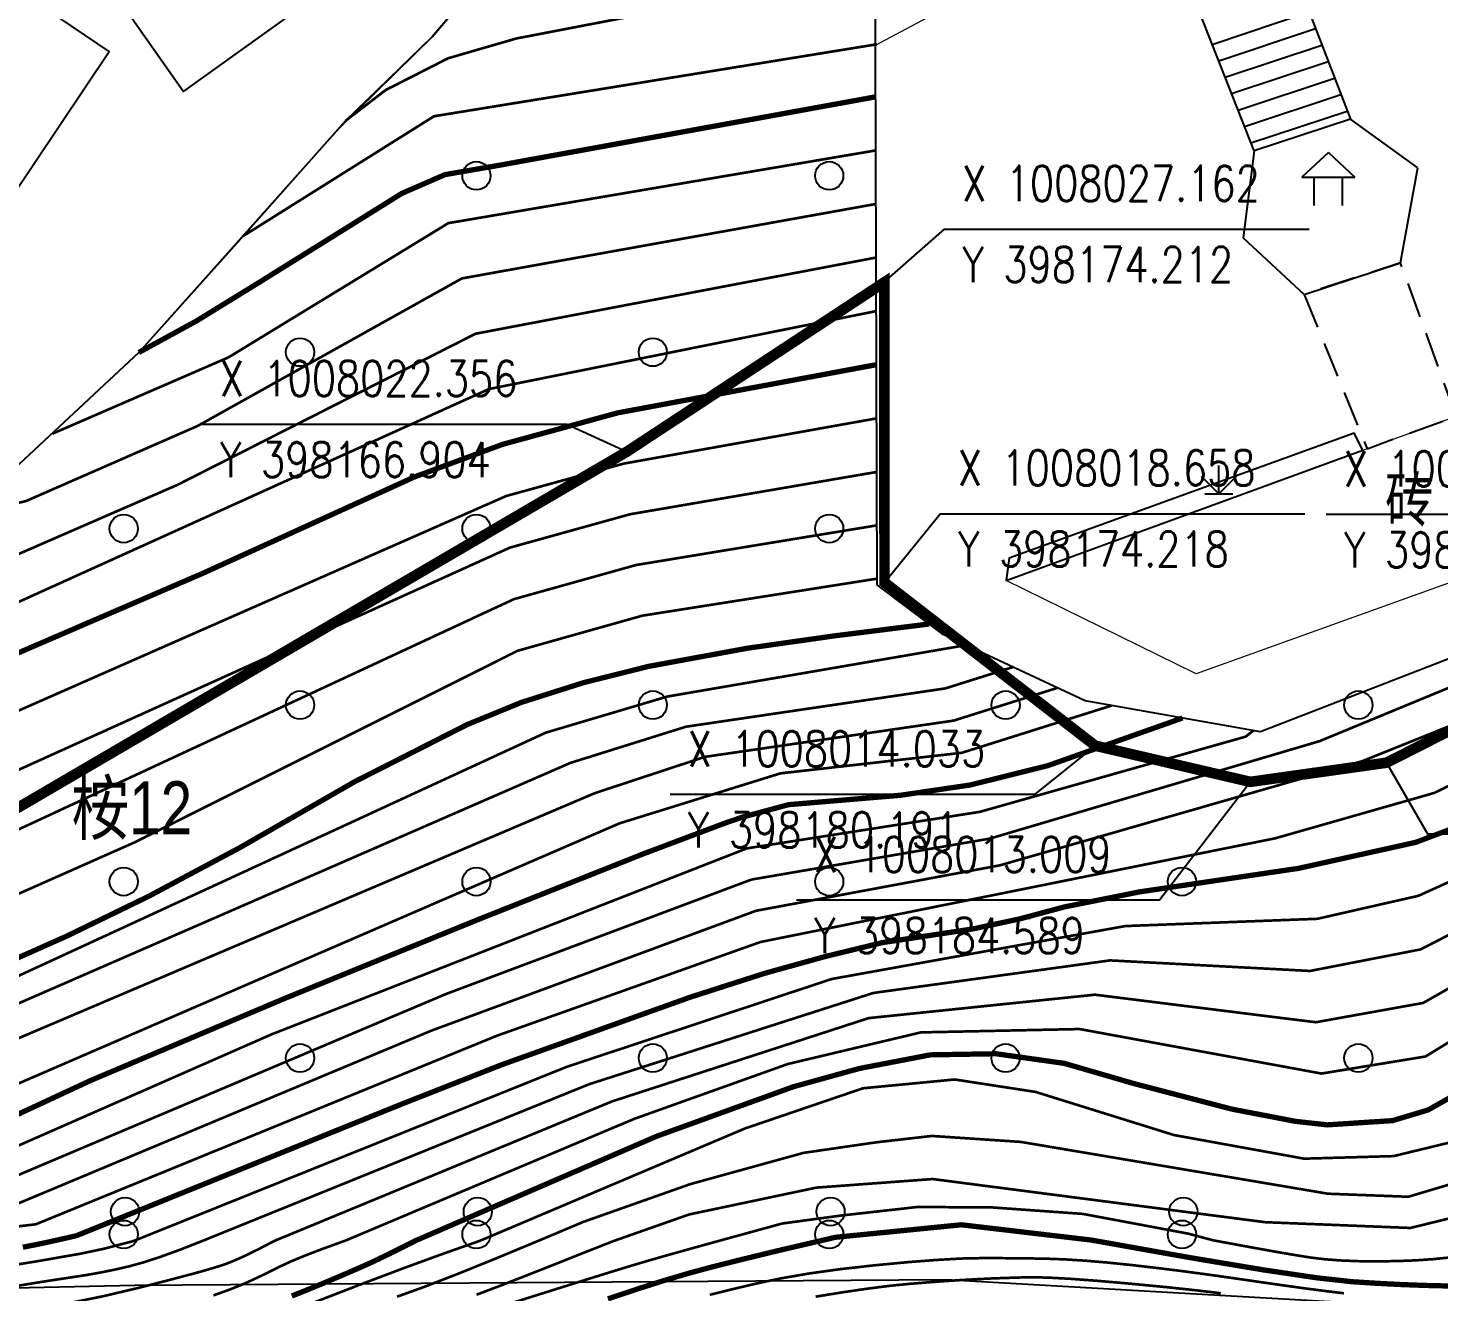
# Model space of a CAD drawing. Extents: x 396500 to 398250, y 1005980 to 1008200.
# Drawn here: x 398149.94 to 398189.93, y 1007998.56 to 1008034.36 of the extents above; entities that cross this region are included whole.
import ezdxf
from ezdxf.enums import TextEntityAlignment as Align

# ---------------------------------------------------------------- set-up
doc = ezdxf.new("R2010")
doc.units = 0
doc.header["$LTSCALE"] = 0.5
doc.linetypes.add('X5', pattern=[3, 2, -1])
doc.layers.get('0').update_dxf_attribs({"linetype": 'CONTINUOUS'})
doc.layers.add('ASSIST', color=7, linetype='CONTINUOUS', plot=False)
for name, color, linetype in [('DGX', 2, 'CONTINUOUS'), ('DLDW', 11, 'CONTINUOUS'), ('DMTZ', 3, 'CONTINUOUS'), ('JMD', 6, 'CONTINUOUS'), ('ZBTZ', 3, 'CONTINUOUS'), ('用地红线', 1, 'CONTINUOUS')]:
    doc.layers.add(name, color=color, linetype=linetype)
doc.styles.add('HZ', font='rs.shx', dxfattribs={"width": 0.8, "bigfont": 'hztxt.shx'})
doc.styles.add('细等线体', font='长等线体_0.TTF', dxfattribs={"width": 0.8})
doc.linetypes.add('10421', pattern='A,2,[150,AAA.SHX,S=1,R=0,X=0,Y=1],1e-11', length=2)
doc.linetypes.add('10422', pattern='A,2,[150,AAA.SHX,S=1,R=0,X=0,Y=1],2,[177,AAA.SHX,S=1,R=0,X=0,Y=0.8],1e-09', length=4)
doc.linetypes.add('1161', pattern='A,0,[149,AAA.SHX,S=0.15,R=0,X=0,Y=0],-1.6', length=1.6)

# ---------------------------------------------------------------- blocks, each defined once
blk = doc.blocks.new('gc326')
blk.add_circle((0, 0), 0.8)
blk = doc.blocks.new('gc124')
for p, q in [((0, 0), (0, 1.6)), ((-1, 1), (0, 0)), ((0, 0), (1, 1)), ((-0.8, 0), (0.8, 0))]:
    blk.add_line(p, q)
blk = doc.blocks.new('gc100')
for p, q in [((0, 3), (-1.5, 1.6)), ((0, 3), (1.5, 1.6)), ((-1.5, 1.6), (1.5, 1.6)), ((-0.8, 0), (-0.8, 1.6)), ((0.8, 0), (0.8, 1.6))]:
    blk.add_line(p, q)

msp = doc.modelspace()

# ---------------------------------------------------------------- linework, layer by layer
at = {"layer": 'ASSIST', "linetype": '1161', "flags": 128}
for points in [[(398250, 1008029.204), (398250, 1008029.204), (398247.439, 1008030.64), (398246.136, 1008031.353), (398245.174, 1008031.842), (398243.374, 1008032.507), (398241.734, 1008032.765), (398240.545, 1008032.871), (398238.665, 1008033.079), (398237.058, 1008033.492), (398232.685, 1008035.739), (398230.967, 1008037.1), (398229.25, 1008039.153), (398228.462, 1008041.432), (398227.865, 1008044.135), (398227.34, 1008045.656), (398222.859, 1008049.906), (398219.879, 1008051.666), (398217.808, 1008053.028), (398215.791, 1008054.496), (398213.346, 1008056.482), (398210.823, 1008058.071), (398206.62, 1008058.955), (398203.368, 1008060.059), (398198.873, 1008061.49), (398196.678, 1008061.13), (398195.617, 1008060.59), (398194.682, 1008059.995), (398193.893, 1008059.259), (398193.543, 1008058.891), (398193.278, 1008058.358), (398193.162, 1008056.925), (398193.534, 1008054.236), (398194.937, 1008050.574), (398195.654, 1008047.758), (398195.553, 1008046.991), (398195.152, 1008046.2), (398193.901, 1008045.77), (398192.505, 1008044.14), (398191.229, 1008043.037), (398194.485, 1008040.838), (398203.25, 1008029.709), (398203.05, 1008026.98), (398198.84, 1008019.837), (398184.878, 1008014.428), (398179.909, 1008015.305), (398175.878, 1008017.179), (398174.009, 1008018.592), (398173.959, 1008033.883), (398173.937, 1008038.445), (398164.448, 1008036.402), (398162.815, 1008035.79), (398161.396, 1008034.12), (398158.745, 1008031.52), (398153.078, 1008025.174), (398148.398, 1008020.817), (398140.796, 1008013.669), (398134.18, 1008009.874), (398130.27, 1008006.914), (398128.683, 1008005.608), (398125.65, 1008005.655), (398121.828, 1008007.46), (398116.376, 1008010.023), (398113.44, 1008011.324), (398111.332, 1008011.876), (398110.067, 1008011.791), (398108.917, 1008011.365), (398106.156, 1008007.471), (398104.47, 1008004.014), (398102.859, 1008001.62), (398102.651, 1008001.311), (398111.848, 1008000.848), (398118.342, 1008000)], [(398118.342, 1008000), (398131.555, 1007998.274), (398152.97, 1007998.751), (398175.976, 1007998.906), (398196.897, 1007997.71), (398223.32, 1007982.341), (398250, 1007980.181)], [(398118.342, 1008000), (398131.555, 1007998.274), (398152.97, 1007998.751), (398175.976, 1007998.906), (398196.897, 1007997.71), (398223.32, 1007982.341), (398249.963, 1007980.183), (398249.978, 1008000)]]:
    msp.add_lwpolyline(points, dxfattribs=at)
at = {"layer": 'ASSIST', "linetype": 'Continuous', "flags": 128}
msp.add_lwpolyline([(398184.696, 1008030.885), (398181.861, 1008038.091), (398184.634, 1008039.044), (398187.426, 1008031.783)], close=True, dxfattribs=at)
at = {"layer": 'DGX', "linetype": 'Continuous', "const_width": 0.075, "flags": 128}
for points, elevation in [([(398178.518, 1008036.311), (398167.831, 1008034.849), (398163.781, 1008034.071), (398161.849, 1008033.511), (398160.077, 1008032.61), (398158.936, 1008031.736)], 29), ([(398156.007, 1008028.455), (398161.448, 1008031.868), (398174.003, 1008033.907)], 29.5), ([(398173.968, 1008030.899), (398161.856, 1008028.84), (398155.624, 1008025.037), (398150.632, 1008022.873)], 30.5), ([(398173.973, 1008029.382), (398162.239, 1008027.273), (398154.749, 1008023.094), (398149.878, 1008020.963), (398148.185, 1008020.572)], 31), ([(398173.979, 1008027.864), (398162.623, 1008025.705), (398154.179, 1008021.425), (398148.278, 1008018.858), (398145.739, 1008018.271)], 31.5), ([(398173.984, 1008026.347), (398163.006, 1008024.138), (398146.678, 1008016.752), (398143.292, 1008015.97)], 32), ([(398137.768, 1008011.932), (398138.98, 1008012.201), (398144.371, 1008012.695), (398163.496, 1008021.108), (398166.828, 1008022.026), (398173.994, 1008023.307)], 33), ([(398241.576, 1008000), (398241.567, 1008000.022), (398237.32, 1008011.989), (398236.446, 1008013.478), (398226.804, 1008021.88), (398225.672, 1008022.608), (398223.818, 1008023.193), (398218.363, 1008022.769), (398215.537, 1008022.21), (398211.478, 1008020.528), (398206.99, 1008017.507), (398193.803, 1008004.798), (398190.996, 1008002.971), (398188.65, 1008002.404), (398186.114, 1008002.331), (398182.424, 1008003.001), (398178.503, 1008004.222), (398176.209, 1008004.575), (398173.609, 1008004.326), (398170.253, 1008003.183), (398162.752, 1008000.005), (398162.738, 1008000)], 43), ([(398241.041, 1008000), (398241.033, 1008000.022), (398236.871, 1008011.354), (398235.814, 1008013.094), (398233.344, 1008015.462), (398226.668, 1008020.704), (398223.35, 1008022.085), (398218.619, 1008021.789), (398215.977, 1008021.269), (398213.041, 1008020.153), (398209.942, 1008018.368), (398207.25, 1008016.572), (398205.038, 1008014.616), (398194.475, 1008003.603), (398192.369, 1008002.233), (398189.065, 1008001.252), (398186.792, 1008001.338), (398178.085, 1008002.806), (398175.56, 1008002.975), (398173.979, 1008002.794), (398171.924, 1008002.496), (398168.712, 1008001.61), (398165.689, 1008000.543), (398164.397, 1008000)], 43.5), ([(398134.18, 1008009.874), (398137.113, 1008010.734), (398145.006, 1008011.241), (398163.603, 1008019.646), (398167.003, 1008020.59), (398173.999, 1008021.789)], 33.5), ([(398132.161, 1008008.357), (398135.247, 1008009.266), (398138.012, 1008009.69), (398141.725, 1008009.738), (398143.4, 1008009.454), (398145.641, 1008009.787), (398163.711, 1008018.184), (398167.179, 1008019.153), (398174.004, 1008020.276)], 34), ([(398197.848, 1008019.312), (398191.654, 1008016.268), (398186.55, 1008014.161), (398177.204, 1008011.4), (398170.445, 1008010.239), (398161.794, 1008007), (398148.623, 1008001.428), (398142.442, 1008001.103), (398136.678, 1008000)], 38.5), ([(398130.222, 1008006.901), (398133.38, 1008007.799), (398139.22, 1008008.456), (398143.625, 1008007.967), (398146.276, 1008008.333), (398152.986, 1008011.305), (398163.818, 1008016.722), (398167.354, 1008017.717), (398174.009, 1008018.766)], 34.5), ([(398177.857, 1008016.259), (398175.945, 1008015.656), (398168.592, 1008014.571), (398165.313, 1008013.545), (398146.137, 1008005.192), (398139.047, 1008005.15), (398133.362, 1008004.55), (398126.368, 1008002.831), (398118.634, 1008000.01), (398118.608, 1008000)], 36), ([(398179.121, 1008015.671), (398176.177, 1008014.743), (398169.124, 1008013.716), (398166.006, 1008012.688), (398146.292, 1008004.308), (398139.165, 1008004.149), (398133.935, 1008003.582), (398128.328, 1008002.376), (398121.497, 1008000)], 36.5), ([(398180.663, 1008015.172), (398176.41, 1008013.831), (398171.268, 1008013.249), (398166.7, 1008011.83), (398146.781, 1008003.212), (398139.282, 1008003.147), (398134.837, 1008002.654), (398128.406, 1008001.354), (398124.316, 1008000.003), (398124.307, 1008000)], 37), ([(398184.681, 1008014.463), (398184.453, 1008014.288), (398176.924, 1008012.159), (398170.316, 1008011.123), (398156.853, 1008005.858), (398147.854, 1008001.906), (398139.614, 1008001.473), (398131.917, 1008000)], 38)]:
    msp.add_lwpolyline(points, dxfattribs=dict(at, elevation=elevation))
at = {"layer": 'DGX', "color": 3, "linetype": 'Continuous', "lineweight": -2, "const_width": 0.15, "flags": 128}
for points, elevation in [([(398153.078, 1008025.174), (398154.719, 1008026.07), (398156.5, 1008027.166), (398160.536, 1008029.682), (398161.76, 1008030.214), (398163.304, 1008030.48), (398173.963, 1008032.417)], 30), ([(398173.989, 1008024.829), (398166.653, 1008023.463), (398163.389, 1008022.57), (398160.896, 1008021.649), (398154.913, 1008018.926), (398146.762, 1008015.412), (398145.078, 1008014.647), (398143.736, 1008014.149), (398142.723, 1008013.916), (398140.846, 1008013.669)], 32.5), ([(398182.668, 1008014.818), (398178.84, 1008013.465), (398176.643, 1008012.918), (398174.669, 1008012.628), (398171.501, 1008012.362), (398170.187, 1008012.007), (398169.682, 1008011.834), (398167.394, 1008010.973), (398162.65, 1008009.087), (398157.183, 1008006.858), (398151.732, 1008004.554), (398149.031, 1008003.3), (398147.916, 1008002.807), (398146.97, 1008002.518), (398145.51, 1008002.293), (398143.842, 1008002.321), (398142.014, 1008002.334), (398139.399, 1008002.146), (398135.156, 1008001.64), (398133.064, 1008001.308), (398128.778, 1008000.45), (398127.157, 1008000)], 37.5), ([(398180.221, 1008000), (398180.081, 1008000.025), (398176.397, 1008000.458), (398172.831, 1008000.104), (398172.382, 1008000)], 45)]:
    msp.add_lwpolyline(points, dxfattribs=dict(at, elevation=elevation))
at = {"layer": 'DGX', "linetype": 'Continuous', "const_width": 0.075}
for points, elevation in [([(398141.438, 1008000), (398145.271, 1008000.734), (398149.391, 1008000.95), (398161.366, 1008005.956), (398170.573, 1008009.354), (398177.485, 1008010.642), (398187.766, 1008013.596), (398191.641, 1008015.153), (398194.035, 1008016.468), (398198.904, 1008019.713), (398203.005, 1008022.807), (398209.41, 1008027.735), (398211.102, 1008028.671), (398213.615, 1008029.085), (398224.843, 1008029.346), (398227.147, 1008028.297), (398237.894, 1008018.288), (398240.29, 1008015.665), (398242.29, 1008011.645), (398245.868, 1008000.009), (398245.872, 1008000)], 39), ([(398146.166, 1008000), (398150.16, 1008000.472), (398163.221, 1008005.811), (398170.702, 1008008.47), (398185.302, 1008011.41), (398189.807, 1008012.696), (398191.648, 1008013.594), (398194.566, 1008015.414), (398197.206, 1008017.314), (398203.673, 1008022.576), (398209.612, 1008027.025), (398211.439, 1008028.041), (398213.469, 1008028.364), (398224.578, 1008028.676), (398226.943, 1008027.724), (398237.6, 1008017.831), (398239.909, 1008015.299), (398241.67, 1008011.698), (398245.345, 1008000.005), (398245.348, 1008000)], 39.5), ([(398152.935, 1008000), (398165.212, 1008004.934), (398172.721, 1008007.422), (398181.044, 1008008.922), (398186.492, 1008009.128), (398189.349, 1008009.778), (398191.9, 1008010.931), (398195.966, 1008013.617), (398203.575, 1008020.577), (398211.271, 1008026.106), (398213.678, 1008026.745), (398215.939, 1008026.939), (398224.682, 1008027.234), (398226.525, 1008026.54), (398237.128, 1008016.816), (398239.037, 1008014.719), (398240.154, 1008012.603), (398244.279, 1008000.004), (398244.281, 1008000)], 40.5), ([(398154.882, 1008000), (398165.849, 1008004.442), (398173.903, 1008007.027), (398180.612, 1008007.949), (398186.283, 1008007.65), (398189.417, 1008008.261), (398192.208, 1008009.696), (398196.021, 1008012.378), (398204.364, 1008020.043), (398211.646, 1008025.176), (398216.481, 1008026.142), (398224.583, 1008026.501), (398226.311, 1008025.929), (398238.547, 1008014.505), (398239.558, 1008012.608), (398243.734, 1008000.009), (398243.74, 1008000)], 41), ([(398156.923, 1008000), (398156.932, 1008000.005), (398166.487, 1008003.951), (398173.769, 1008006.314), (398180.181, 1008006.977), (398186.445, 1008006.197), (398189.486, 1008006.743), (398192.516, 1008008.462), (398196.075, 1008011.14), (398205.153, 1008019.51), (398212.02, 1008024.246), (398217.024, 1008025.344), (398224.484, 1008025.767), (398225.558, 1008025.581), (398226.983, 1008024.578), (398238.057, 1008014.291), (398238.961, 1008012.614), (398243.19, 1008000.013), (398243.197, 1008000)], 41.5), ([(398158.909, 1008000), (398158.933, 1008000.008), (398167.124, 1008003.459), (398171.477, 1008005.013), (398175.248, 1008005.909), (398179.749, 1008006.004), (398186.606, 1008004.743), (398189.554, 1008005.226), (398192.824, 1008007.227), (398196.13, 1008009.901), (398205.942, 1008018.976), (398210.752, 1008022.43), (398212.571, 1008023.391), (398214.741, 1008024.049), (398217.566, 1008024.547), (398224.385, 1008025.034), (398225.883, 1008024.706), (398226.664, 1008024.102), (398237.567, 1008014.077), (398238.365, 1008012.619), (398242.645, 1008000.018), (398242.654, 1008000)], 42), ([(398240.506, 1008000), (398236.421, 1008010.718), (398234.62, 1008013.326), (398226.533, 1008019.527), (398223.499, 1008020.842), (398220.918, 1008020.994), (398218.263, 1008020.72), (398214.518, 1008019.678), (398207.509, 1008015.637), (398203.116, 1008011.293), (398195.146, 1008002.409), (398193.743, 1008001.496), (398189.125, 1008000.368), (398185.011, 1008000.531), (398175.585, 1008001.754), (398172.288, 1008001.511), (398168.679, 1008000.75), (398166.545, 1008000)], 44), ([(398115.751, 1008000), (398115.793, 1008000.013), (398126.105, 1008003.774), (398131.824, 1008005.326), (398138.93, 1008006.152), (398145.069, 1008005.614), (398147.082, 1008006.319), (398164.619, 1008014.403), (398168.061, 1008015.425), (398176.521, 1008016.88)], 35.5), ([(398169.518, 1008000), (398171.318, 1008000.494), (398172.997, 1008000.721), (398175.158, 1008000.963), (398177.29, 1008000.948), (398179.842, 1008000.766), (398182.833, 1008000.206), (398183.526, 1008000.02), (398183.633, 1008000)], 44.5)]:
    msp.add_lwpolyline(points, dxfattribs=dict(at, elevation=elevation))
at = {"layer": 'DGX', "color": 3, "linetype": 'Continuous', "lineweight": -2, "const_width": 0.15}
for points, elevation in [([(398125.842, 1008004.718), (398128.096, 1008005.443), (398129.83, 1008005.931), (398131.514, 1008006.331), (398133.561, 1008006.711), (398136.123, 1008007.038), (398138.813, 1008007.153), (398141.059, 1008006.953), (398143.851, 1008006.48), (398144.909, 1008006.452), (398145.561, 1008006.526), (398146.911, 1008006.879), (398148.135, 1008007.346), (398151.031, 1008008.635), (398153.346, 1008009.759), (398155.95, 1008011.148), (398159.2, 1008013.013), (398162.386, 1008014.63), (398163.925, 1008015.26), (398165.688, 1008015.819), (398167.529, 1008016.28), (398170.336, 1008016.795), (398172.795, 1008017.144), (398175.479, 1008017.481)], 35), ([(398191.592, 1008012.166), (398189.28, 1008011.295), (398185.96, 1008010.558), (398181.475, 1008009.895), (398179.322, 1008009.465), (398178.046, 1008009.124), (398176.714, 1008008.839), (398174.169, 1008008.455), (398172.525, 1008008.056), (398170.831, 1008007.586), (398168.706, 1008006.905), (398163.364, 1008004.992), (398160.51, 1008003.869), (398151.31, 1008000.148), (398150.655, 1008000)], 40), ([(398160.91, 1008000), (398160.934, 1008000.012), (398167.761, 1008002.967), (398171.638, 1008004.37), (398173.503, 1008004.886), (398175.518, 1008005.273), (398177.382, 1008005.304), (398179.318, 1008005.031), (398181.285, 1008004.46), (398184.07, 1008003.734), (398185.874, 1008003.388), (398186.768, 1008003.289), (398188.619, 1008003.409), (398189.623, 1008003.709), (398191.481, 1008004.754)], 42.5)]:
    msp.add_lwpolyline(points, dxfattribs=dict(at, elevation=elevation))
at = {"layer": 'DGX', "linetype": 'Continuous', "const_width": 0.075}
for points in [[(398125.97, 1007994.841), (398126.974, 1007995.113), (398127.93, 1007995.352), (398128.958, 1007995.59), (398130.177, 1007995.862), (398131.586, 1007996.168), (398133.185, 1007996.506), (398134.821, 1007996.845), (398136.341, 1007997.148), (398137.744, 1007997.417), (398139.031, 1007997.652), (398140.411, 1007997.888), (398142.096, 1007998.162), (398144.084, 1007998.474), (398146.376, 1007998.825), (398148.566, 1007999.161), (398150.25, 1007999.433), (398151.427, 1007999.639), (398152.096, 1007999.78), (398152.461, 1007999.876), (398152.723, 1007999.944), (398152.881, 1007999.985), (398152.935, 1008000)], [(398149.413, 1007998.69), (398150.094, 1007998.803), (398150.678, 1007998.895), (398151.163, 1007998.968), (398151.593, 1007999.034), (398152.008, 1007999.108), (398152.41, 1007999.19), (398152.798, 1007999.279), (398153.214, 1007999.393), (398153.7, 1007999.552), (398154.256, 1007999.754), (398154.882, 1008000)], [(398149.669, 1007998.048), (398150.392, 1007998.128), (398151.195, 1007998.257), (398152.077, 1007998.435), (398153.037, 1007998.662), (398153.943, 1007998.893), (398154.658, 1007999.082), (398155.185, 1007999.231), (398155.522, 1007999.339), (398155.791, 1007999.445), (398156.114, 1007999.591), (398156.491, 1007999.776), (398156.923, 1008000)], [(398155.193, 1007998.457), (398155.469, 1007998.554), (398155.724, 1007998.649), (398155.959, 1007998.744), (398156.173, 1007998.837), (398156.383, 1007998.934), (398156.605, 1007999.039), (398156.838, 1007999.153), (398157.084, 1007999.277), (398157.386, 1007999.417), (398157.791, 1007999.585), (398158.299, 1007999.779), (398158.909, 1008000)], [(398166.545, 1008000), (398166.403, 1007999.945), (398166.068, 1007999.813), (398165.54, 1007999.605), (398164.82, 1007999.318), (398164.035, 1007999.008), (398163.313, 1007998.727), (398162.654, 1007998.476)], [(398163.147, 1007998.081), (398164.555, 1007998.525), (398165.676, 1007998.877), (398166.51, 1007999.136), (398167.056, 1007999.303), (398167.512, 1007999.438), (398168.074, 1007999.598), (398168.743, 1007999.786), (398169.518, 1008000)], [(398183.633, 1008000), (398184.522, 1007999.836), (398185.263, 1007999.702), (398185.856, 1007999.6), (398186.301, 1007999.529), (398186.699, 1007999.481), (398187.149, 1007999.447), (398187.652, 1007999.427), (398188.207, 1007999.422), (398188.77, 1007999.43), (398189.296, 1007999.451), (398189.785, 1007999.485), (398190.237, 1007999.531), (398190.706, 1007999.6), (398191.245, 1007999.701), (398191.855, 1007999.835), (398192.535, 1008000)], [(398169.266, 1007998.474), (398169.905, 1007998.632), (398170.571, 1007998.79), (398171.292, 1007998.942), (398172.095, 1007999.08), (398172.98, 1007999.203), (398173.946, 1007999.311), (398174.892, 1007999.4), (398175.713, 1007999.463), (398176.409, 1007999.502), (398176.981, 1007999.514), (398177.483, 1007999.513), (398177.969, 1007999.509), (398178.44, 1007999.503), (398178.894, 1007999.494), (398179.374, 1007999.475), (398179.921, 1007999.44), (398180.534, 1007999.388), (398181.214, 1007999.318), (398181.955, 1007999.233), (398182.752, 1007999.133), (398183.604, 1007999.018), (398184.512, 1007998.887), (398185.385, 1007998.761), (398186.131, 1007998.657), (398186.75, 1007998.576), (398187.243, 1007998.517)], [(398172.266, 1007998.421), (398173.051, 1007998.548), (398173.756, 1007998.651), (398174.379, 1007998.73), (398174.922, 1007998.784), (398175.417, 1007998.824), (398175.899, 1007998.86), (398176.367, 1007998.89), (398176.822, 1007998.916), (398177.258, 1007998.937), (398177.671, 1007998.952), (398178.061, 1007998.964), (398178.427, 1007998.97), (398178.868, 1007998.961), (398179.482, 1007998.927), (398180.269, 1007998.869), (398181.229, 1007998.785), (398182.207, 1007998.691), (398183.047, 1007998.602), (398183.751, 1007998.517)]]:
    msp.add_lwpolyline(points, dxfattribs=at)
at = {"layer": 'DGX', "linetype": 'Continuous', "const_width": 0.075, "flags": 128}
for points in [[(398162.738, 1008000), (398161.722, 1007999.643), (398160.58, 1007999.226), (398159.313, 1007998.747), (398157.92, 1007998.208), (398156.594, 1007997.693), (398155.528, 1007997.288), (398154.723, 1007996.994), (398154.177, 1007996.81), (398153.778, 1007996.689), (398153.411, 1007996.584), (398153.076, 1007996.495), (398152.774, 1007996.422), (398152.494, 1007996.362), (398152.225, 1007996.309), (398151.968, 1007996.266), (398151.722, 1007996.23), (398151.483, 1007996.202), (398151.243, 1007996.18), (398151.003, 1007996.164), (398150.764, 1007996.153), (398150.473, 1007996.148), (398150.081, 1007996.147), (398149.588, 1007996.15)], [(398164.397, 1008000), (398163.14, 1007999.478), (398162.055, 1007999.04), (398161.14, 1007998.687), (398160.397, 1007998.419)]]:
    msp.add_lwpolyline(points, dxfattribs=at)
at = {"layer": 'DGX', "color": 3, "linetype": 'Continuous', "lineweight": -2, "const_width": 0.15}
for points in [[(398150.655, 1008000), (398150.396, 1007999.943), (398150.108, 1007999.884), (398149.792, 1007999.823)], [(398157.416, 1007998.44), (398157.826, 1007998.603), (398158.257, 1007998.78), (398158.671, 1007998.954), (398159.029, 1007999.107), (398159.333, 1007999.239), (398159.581, 1007999.349), (398159.829, 1007999.465), (398160.134, 1007999.612), (398160.494, 1007999.79), (398160.91, 1008000)]]:
    msp.add_lwpolyline(points, dxfattribs=at)
at = {"layer": 'DGX', "color": 3, "linetype": 'Continuous', "lineweight": -2, "const_width": 0.15, "flags": 128}
for points in [[(398172.382, 1008000), (398171.194, 1007999.723), (398170.176, 1007999.476), (398169.326, 1007999.262), (398168.646, 1007999.078), (398167.997, 1007998.887), (398167.241, 1007998.647), (398166.378, 1007998.359)], [(398195.757, 1008000), (398195.527, 1007999.861), (398195.227, 1007999.714), (398194.859, 1007999.559), (398194.42, 1007999.395), (398193.946, 1007999.238), (398193.469, 1007999.099), (398192.99, 1007998.981), (398192.509, 1007998.881), (398192.004, 1007998.804), (398191.455, 1007998.752), (398190.862, 1007998.725), (398190.225, 1007998.723), (398189.558, 1007998.739), (398188.876, 1007998.764), (398188.179, 1007998.8), (398187.467, 1007998.845), (398186.475, 1007998.955), (398184.936, 1007999.184), (398182.852, 1007999.532), (398180.221, 1008000)]]:
    msp.add_lwpolyline(points, dxfattribs=at)
at = {"layer": 'DLDW', "linetype": 'Continuous', "flags": 128}
msp.add_lwpolyline([(398189.342, 1008030.408), (398187.426, 1008031.783), (398184.696, 1008030.885), (398184.384, 1008028.427), (398186.115, 1008026.819), (398188.844, 1008027.717)], close=True, dxfattribs=at)
at = {"layer": 'DMTZ', "linetype": '10422', "lineweight": 0}
for points in [[(398174.009, 1008018.592), (398175.878, 1008017.179), (398179.909, 1008015.305), (398184.878, 1008014.428), (398198.84, 1008019.837), (398203.05, 1008026.98), (398203.25, 1008029.709), (398194.485, 1008040.838)], [(398173.959, 1008033.883), (398181.861, 1008038.091)], [(398173.959, 1008033.883), (398174.009, 1008018.592)]]:
    msp.add_lwpolyline(points, dxfattribs=at)
at = {"layer": 'DMTZ', "linetype": '10421'}
msp.add_lwpolyline([(398100.193, 1008000), (398102.651, 1008001.311), (398104.47, 1008004.014), (398106.156, 1008007.471), (398108.917, 1008011.365), (398110.067, 1008011.791), (398111.332, 1008011.876), (398113.44, 1008011.324), (398116.83, 1008009.821), (398125.65, 1008005.655), (398127.28, 1008005.617), (398128.683, 1008005.608), (398130.222, 1008006.901), (398134.18, 1008009.874), (398140.796, 1008013.669), (398148.135, 1008020.572), (398153.078, 1008025.174), (398156.049, 1008028.482), (398158.936, 1008031.736), (398161.396, 1008034.12), (398162.815, 1008035.79)], dxfattribs=at)
at = {"layer": 'JMD', "linetype": 'Continuous'}
for p, q in [((398183.509, 1008033.903), (398186.257, 1008034.824)), ((398183.692, 1008033.438), (398186.437, 1008034.355)), ((398183.875, 1008032.973), (398186.617, 1008033.886)), ((398184.058, 1008032.508), (398186.797, 1008033.417)), ((398184.241, 1008032.042), (398186.978, 1008032.949)), ((398184.424, 1008031.577), (398187.158, 1008032.48)), ((398184.607, 1008031.112), (398187.338, 1008032.011))]:
    msp.add_line(p, q, dxfattribs=at)
at = {"layer": 'JMD', "linetype": 'Continuous', "flags": 128}
for points in [[(398152.693, 1008048.158), (398146.507, 1008043.718), (398154.349, 1008032.568), (398160.535, 1008037.008)], [(398142.385, 1008019.004), (398152.236, 1008033.7), (398140.69, 1008041.507), (398130.808, 1008026.765)]]:
    msp.add_lwpolyline(points, close=True, dxfattribs=at)
for points in [[(398184.634, 1008039.044), (398187.426, 1008031.783)], [(398184.696, 1008030.885), (398181.861, 1008038.091)]]:
    msp.add_lwpolyline(points, dxfattribs=at)
at = {"layer": 'JMD', "linetype": 'X5', "flags": 128}
msp.add_lwpolyline([(398190.428, 1008023.369), (398188.844, 1008027.717), (398186.115, 1008026.819), (398187.903, 1008022.448)], close=True, dxfattribs=at)
at = {"layer": 'JMD', "linetype": 'Continuous', "lineweight": 0}
msp.add_lwpolyline([(398200.749, 1008027.135), (398198.173, 1008021.499), (398183.055, 1008016.067), (398177.67, 1008018.714)], close=True, dxfattribs=at)
at = {"layer": 'ZBTZ', "linetype": '1161', "flags": 128}
msp.add_lwpolyline([(398187.78, 1008022.403), (398187.533, 1008022.892), (398177.757, 1008019.343), (398177.671, 1008018.715)], close=True, dxfattribs=at)
msp.add_lwpolyline([(398118.342, 1008000), (398131.555, 1007998.274), (398152.97, 1007998.751), (398175.976, 1007998.906), (398196.897, 1007997.71), (398223.32, 1007982.341), (398250, 1007980.181)], dxfattribs=at)
at = {"layer": '用地红线', "linetype": 'Continuous', "const_width": 0.3, "flags": 128}
msp.add_lwpolyline([(398194.596, 1008040.96), (398203.34, 1008029.936), (398203.726, 1008028.512), (398203.335, 1008026.495), (398201.788, 1008021.146), (398199.822, 1008019.316), (398188.449, 1008013.55), (398184.589, 1008013.008), (398180.191, 1008014.033), (398174.218, 1008018.658), (398174.212, 1008027.162), (398166.904, 1008022.356), (398123.58, 1007997.04), (398117.715, 1008001.526), (398053.508, 1007988.875), (398017.747, 1007957.596), (397994.886, 1007951.334), (397985.99, 1007958.873), (398036.822, 1008019.633), (398116.107, 1008119.268)], dxfattribs=at)
at = {"layer": '用地红线', "linetype": 'Continuous', "flags": 128}
for points in [[(398174.212, 1008027.162), (398175.922, 1008028.665), (398186.256, 1008028.665)], [(398166.904, 1008022.356), (398165.211, 1008023.137), (398154.877, 1008023.137)], [(398174.218, 1008018.658), (398175.8, 1008020.606), (398186.133, 1008020.606)], [(398199.822, 1008019.316), (398197.075, 1008020.581), (398186.741, 1008020.581)], [(398180.191, 1008014.033), (398178.474, 1008012.647), (398168.141, 1008012.647)], [(398188.449, 1008013.55), (398189.613, 1008011.531), (398199.946, 1008011.531)], [(398184.589, 1008013.008), (398182.014, 1008009.653), (398171.719, 1008009.653)]]:
    msp.add_lwpolyline(points, dxfattribs=at)

# ---------------------------------------------------------------- block references
at = {"layer": 'DLDW', "linetype": 'Continuous', "xscale": 0.5, "yscale": 0.5}
msp.add_blockref('gc100', (398186.801, 1008029.34), dxfattribs=at)
at = {"layer": 'ZBTZ', "linetype": 'Continuous', "xscale": 0.5, "yscale": 0.5}
for name, p in [('gc326', (398162.651, 1008030.183)), ('gc326', (398172.651, 1008030.183)), ('gc326', (398157.651, 1008025.183)), ('gc326', (398167.651, 1008025.183)), ('gc124', (398183.697, 1008021.171)), ('gc326', (398152.651, 1008020.183)), ('gc326', (398162.651, 1008020.183)), ('gc326', (398172.651, 1008020.183)), ('gc326', (398157.651, 1008015.183)), ('gc326', (398167.651, 1008015.183)), ('gc326', (398177.651, 1008015.183)), ('gc326', (398187.651, 1008015.183)), ('gc326', (398152.651, 1008010.183)), ('gc326', (398162.651, 1008010.183)), ('gc326', (398172.651, 1008010.183)), ('gc326', (398182.651, 1008010.183)), ('gc326', (398157.651, 1008005.183)), ('gc326', (398167.651, 1008005.183)), ('gc326', (398177.651, 1008005.183)), ('gc326', (398187.651, 1008005.183)), ('gc326', (398152.689, 1008000.83)), ('gc326', (398162.689, 1008000.83)), ('gc326', (398172.689, 1008000.83)), ('gc326', (398182.689, 1008000.83)), ('gc326', (398152.651, 1008000.183)), ('gc326', (398162.651, 1008000.183)), ('gc326', (398172.651, 1008000.183)), ('gc326', (398182.651, 1008000.183))]:
    msp.add_blockref(name, p, dxfattribs=at)

# ---------------------------------------------------------------- texts
at = {"layer": 'JMD', "linetype": 'Continuous', "style": '细等线体', "width": 0.8}
msp.add_text('砖', height=1.25, dxfattribs=at).set_placement((398189.773, 1008021.011), align=Align.MIDDLE_RIGHT)
at = {"layer": 'ZBTZ', "linetype": 'Continuous', "style": '细等线体', "width": 0.8}
msp.add_text('桉12', height=1.5, dxfattribs=at).set_placement((398152.879, 1008012.304), align=Align.MIDDLE)
at = {"layer": '用地红线', "linetype": 'Continuous', "style": 'HZ', "width": 0.8}
for s, p in [('X 1008027.162', (398176.422, 1008029.165)), ('X 1008022.356', (398155.377, 1008023.637)), ('X 1008018.658', (398176.3, 1008021.106)), ('X 1008019.316', (398187.241, 1008021.081)), ('X 1008014.033', (398168.641, 1008013.147)), ('X 1008013.009', (398172.219, 1008010.153))]:
    msp.add_text(s, height=1, dxfattribs=at).set_placement(p, align=Align.BOTTOM_LEFT)
for s, p in [('Y 398174.212', (398176.422, 1008028.165)), ('Y 398166.904', (398155.377, 1008022.637)), ('Y 398174.218', (398176.3, 1008020.106)), ('Y 398199.822', (398187.241, 1008020.081)), ('Y 398180.191', (398168.641, 1008012.147)), ('Y 398184.589', (398172.219, 1008009.153))]:
    msp.add_text(s, height=1, dxfattribs=at).set_placement(p, align=Align.TOP_LEFT)

doc.saveas('drawing.dxf')
